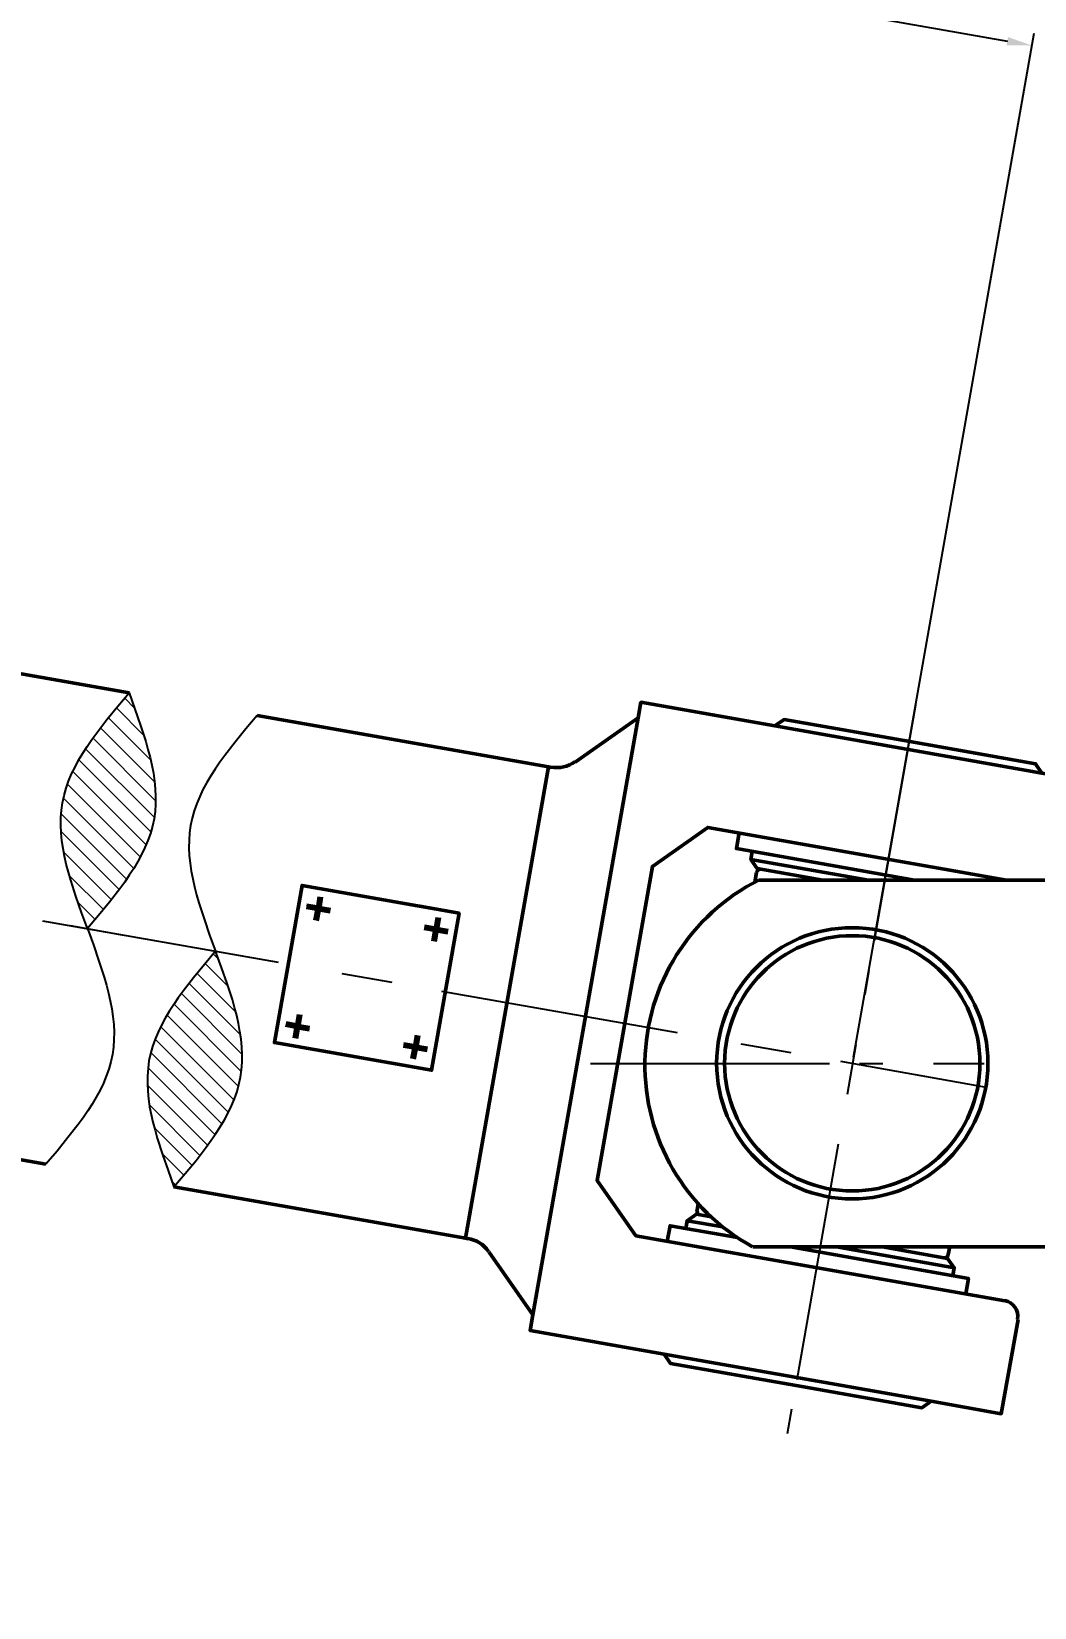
# Model space of a CAD drawing. Header units: millimetres. Extents: x 170 to 1359, y 181 to 1022.
# Drawn here: x 560.5 to 661.1, y 748.5 to 906.6 of the extents above; entities that cross this region are included whole.
import ezdxf

# ---------------------------------------------------------------- set-up
doc = ezdxf.new("R2010")
doc.units = ezdxf.units.MM
doc.linetypes.add('ACAD_ISO08W100', pattern=[36, 24, -3, 6, -3])
doc.layers.get('Defpoints').update_dxf_attribs({"lineweight": 35})
for name, color, linetype, lineweight in [('中心线', 1, 'ACAD_ISO08W100', 35), ('剖面线', 6, 'Continuous', 35), ('尺寸', 4, 'Continuous', 25), ('粗实线', 7, 'Continuous', 50), ('细实线', 7, 'Continuous', 20)]:
    doc.layers.add(name, color=color, linetype=linetype, lineweight=lineweight)
doc.layers.add('尺寸标注', color=4, linetype='Continuous')
doc.styles.get("Standard").update_dxf_attribs({"font": 'arial.ttf'})
doc.styles.add('工程字-35', font='gbeitc.shx', dxfattribs={"height": 3.5, "bigfont": 'gbcbig.shx'})
doc.dimstyles.new('ISO-25', dxfattribs={"dimtxt": 2.5, "dimasz": 2.5, "dimexe": 1.25, "dimexo": 0.625, "dimtad": 1, "dimtxsty": 'Standard', "dimcen": 2.5, "dimadec": 0, "dimazin": 0, "dimtfac": 1, "dimtmove": 0, "dimatfit": 3, "dimfxl": 1, "dimarcsym": 0})

# ---------------------------------------------------------------- blocks, each defined once
blk = doc.blocks.new('*D14')
at = {"layer": 'Defpoints', "color": 0, "transparency": 16777216}
for p in [(660.83, 905.2), (323.57, 859.38), (642.83, 803.1)]:
    blk.add_point(p, dxfattribs=at)
at = {"layer": '尺寸标注', "color": 0, "lineweight": -2, "transparency": 16777216}
for p, q in [((323.68, 859.99), (341.79, 962.71)), ((344.04, 961.05), (658.37, 905.64)), ((642.94, 803.71), (661.05, 906.43))]:
    blk.add_line(p, q, dxfattribs=at)
at = {"layer": '尺寸标注', "color": 0, "transparency": 16777216}
for points in [[(344.11, 961.46), (343.96, 960.64), (341.57, 961.48)], [(658.44, 906.05), (658.3, 905.23), (660.83, 905.2)]]:
    blk.add_solid(points, dxfattribs=at)
at = {"layer": '尺寸标注', "color": 0, "lineweight": 20, "transparency": 16777216, "insert": (501.61, 935.68), "char_height": 3.5, "attachment_point": 5, "rotation": 350.0022, "style": '工程字-35'}
blk.add_mtext('886', dxfattribs=at)
blk = doc.blocks.new('*D20')
at = {"layer": 'Defpoints', "color": 0, "transparency": 16777216}
for p in [(1244.78, 973.48), (280.07, 859.57), (1244.78, 748.52)]:
    blk.add_point(p, dxfattribs=at)
at = {"layer": '尺寸标注', "color": 0, "lineweight": -2, "transparency": 16777216}
for p, q in [((280.07, 860.19), (280.07, 974.73)), ((1244.78, 749.15), (1244.78, 974.73)), ((282.57, 973.48), (1242.28, 973.48))]:
    blk.add_line(p, q, dxfattribs=at)
at = {"layer": '尺寸标注', "color": 0, "transparency": 16777216}
for points in [[(282.57, 973.9), (282.57, 973.06), (280.07, 973.48)], [(1242.28, 973.9), (1242.28, 973.06), (1244.78, 973.48)]]:
    blk.add_solid(points, dxfattribs=at)
at = {"layer": '尺寸标注', "color": 0, "lineweight": 20, "transparency": 16777216, "insert": (762.42, 975.86), "char_height": 3.5, "attachment_point": 5, "style": '工程字-35'}
blk.add_mtext('2105', dxfattribs=at)

msp = doc.modelspace()

# ---------------------------------------------------------------- hatches: boundary and pattern name
at = {"layer": '剖面线', "lineweight": 20}
h = msp.add_hatch(dxfattribs=at)
h.set_pattern_fill('ANSI31', color=256, scale=0.4, angle=90)
h.set_pattern_definition([(135, (-1779.0263, 93.9881), (-0.8980256, -0.8980256), [])])
h.paths.add_polyline_path([(572.88, 828.368), (572.932, 829.117), (572.932, 829.884), (572.898, 830.651), (572.81, 831.418), (572.706, 832.203), (572.549, 833.004), (572.375, 833.789), (572.165, 834.591), (571.939, 835.392), (571.416, 836.996), (570.858, 838.635), (570.306, 840.146), (570.234, 840.218), (569.15, 838.931), (568.052, 837.589), (567.023, 836.264), (566.518, 835.584), (566.065, 834.904), (565.629, 834.225), (565.211, 833.527), (564.844, 832.83), (564.496, 832.133), (564.2, 831.418), (563.955, 830.703), (563.746, 829.989), (563.589, 829.239), (563.485, 828.507), (563.433, 827.758), (563.415, 826.991), (563.45, 826.224), (563.537, 825.439), (563.642, 824.672), (563.799, 823.871), (563.973, 823.086), (564.182, 822.284), (564.409, 821.482), (564.932, 819.879), (565.489, 818.24), (566.1, 816.619), (567.215, 817.944), (568.296, 819.269), (569.342, 820.611), (569.83, 821.291), (570.283, 821.971), (570.736, 822.65), (571.137, 823.348), (571.521, 824.045), (571.852, 824.742), (572.148, 825.457), (572.41, 826.171), (572.619, 826.886), (572.776, 827.636)])
h = msp.add_hatch(dxfattribs=at)
h.set_pattern_fill('ANSI31', color=256, scale=0.4, angle=90)
h.set_pattern_definition([(135, (-1781.9303, 94.498), (-0.8980256, -0.8980256), [])])
h.paths.add_polyline_path([(573.515, 806.932), (573.183, 806.235), (572.887, 805.52), (572.626, 804.805), (572.416, 804.073), (572.26, 803.341), (572.172, 802.609), (572.103, 801.842), (572.103, 801.093), (572.138, 800.326), (572.225, 799.541), (572.329, 798.757), (572.486, 797.973), (572.66, 797.188), (572.87, 796.386), (573.096, 795.584), (573.619, 793.963), (574.177, 792.342), (574.77, 790.721), (575.885, 792.046), (576.983, 793.371), (578.012, 794.713), (578.517, 795.393), (578.97, 796.073), (579.406, 796.752), (579.825, 797.45), (580.191, 798.147), (580.539, 798.844), (580.836, 799.541), (581.097, 800.273), (581.289, 800.988), (581.446, 801.72), (581.55, 802.47), (581.603, 803.219), (581.62, 803.986), (581.585, 804.753), (581.498, 805.52), (581.393, 806.305), (581.237, 807.089), (581.062, 807.891), (580.853, 808.693), (580.626, 809.494), (580.103, 811.098), (579.546, 812.719), (578.939, 814.349), (578.93, 814.351), (577.82, 813.033), (576.739, 811.691), (575.693, 810.349), (575.205, 809.686), (574.752, 809.006), (574.299, 808.309), (573.898, 807.629)])

# ---------------------------------------------------------------- linework, layer by layer
at = {"layer": '中心线', "lineweight": 25}
for points in [[(649.166, 839.024), (644.059, 810.002)], [(561.593, 817.41), (586.606, 813)], [(564.374, 816.916), (569.377, 816.044)], [(591.609, 812.128), (596.611, 811.239)], [(601.614, 810.35), (626.628, 805.94)], [(631.63, 805.069), (636.633, 804.18)], [(643.17, 804.999), (642.281, 799.996)], [(616.535, 803.081), (645.871, 803.081)], [(641.636, 803.308), (656.225, 800.728)], [(650.961, 803.081), (656.034, 803.081)], [(641.409, 794.994), (636.284, 765.954)]]:
    msp.add_lwpolyline(points, dxfattribs=at)
at = {"layer": '剖面线', "lineweight": 25}
for points in [[(567.008, 836.244), (567.006, 836.247)], [(565.563, 834.116), (565.559, 834.12)], [(564.916, 832.967), (564.914, 832.97)], [(563.873, 830.42), (563.868, 830.425)], [(572.915, 830.355), (572.911, 830.359)], [(563.548, 828.949), (563.537, 828.96)], [(572.898, 828.577), (572.895, 828.58)], [(563.422, 827.28), (563.415, 827.287)], [(571.695, 824.393), (571.689, 824.399)], [(563.963, 823.131), (563.955, 823.138)], [(570.388, 822.11), (570.381, 822.117)], [(571.067, 823.226), (571.067, 823.226)], [(564.695, 820.603), (564.67, 820.628)], [(569.655, 821.047), (569.655, 821.047)], [(568.087, 819.007), (568.084, 819.01)], [(568.888, 820.018), (568.884, 820.023)]]:
    msp.add_lwpolyline(points, dxfattribs=at)
at = {"layer": '尺寸', "lineweight": 25}
msp.add_lwpolyline([(570.3, 840.151), (570.231, 840.221)], dxfattribs=at)
at = {"layer": '粗实线', "lineweight": 50}
for points in [[(467.161, 858.436), (466.464, 854.497), (467.161, 858.436), (570.266, 840.256)], [(583.119, 837.994), (612.334, 832.836), (604.002, 785.563), (604.264, 785.511)], [(635.047, 836.95), (621.607, 839.32), (621.329, 837.752), (610.765, 777.876), (621.329, 837.752), (615.001, 833.324)], [(661.838, 832.226), (635.047, 836.95), (635.971, 837.595), (648.591, 835.381), (661.193, 833.15), (661.838, 832.226), (668.863, 830.988), (667.207, 821.541)], [(633.443, 821.489), (674.022, 821.489), (674.022, 822.604), (671.39, 822.604), (671.39, 833.969), (674.022, 833.969), (674.022, 822.604)], [(612.334, 832.836), (612.613, 832.784)], [(658.265, 821.489), (628.318, 826.77), (622.758, 822.866), (619.986, 807.125), (617.215, 791.368), (621.102, 785.807), (658.125, 779.271)], [(649.044, 821.489), (631.194, 824.644), (631.473, 826.212)], [(632.781, 824.365), (632.641, 823.563), (644.442, 821.489)], [(632.641, 823.563), (633.286, 822.639), (639.84, 821.489)], [(633.216, 822.256), (633.043, 821.282)], [(599.435, 818.857), (603.375, 818.159), (587.617, 820.948), (584.846, 805.191), (600.603, 802.419), (603.375, 818.159)], [(458.829, 811.163), (459.527, 815.106), (458.829, 811.163), (561.916, 792.983)], [(574.769, 790.722), (604.002, 785.563)], [(627.238, 788.37), (627.36, 789.032)], [(626.105, 786.539), (626.244, 787.324), (629.817, 786.696)], [(626.244, 787.324), (627.168, 787.986), (628.65, 787.725)], [(631.282, 785.633), (624.536, 786.818), (624.257, 785.25)], [(606.338, 784.204), (610.765, 777.876), (610.486, 776.308), (623.943, 773.919)], [(632.833, 784.692), (674.022, 784.692)], [(654.186, 779.968), (654.465, 781.537), (636.615, 784.692)], [(641.217, 784.692), (653.035, 782.6), (652.896, 781.816), (653.035, 782.6), (652.373, 783.541), (645.836, 784.692)], [(652.443, 783.925), (652.582, 784.692)], [(650.717, 769.213), (623.943, 773.919), (624.588, 772.996), (637.191, 770.782), (649.793, 768.551), (650.717, 769.213), (657.759, 767.958), (659.433, 777.423)]]:
    msp.add_lwpolyline(points, dxfattribs=at)
at = {"layer": '粗实线', "lineweight": 80}
for points in [[(589.447, 819.815), (589.256, 818.63), (590.423, 818.421)], [(589.046, 817.445), (589.256, 818.63), (588.07, 818.839)], [(601.265, 817.723), (601.056, 816.538), (599.888, 816.747)], [(600.865, 815.37), (601.056, 816.538), (602.242, 816.329)], [(587.373, 807.997), (587.164, 806.812), (585.979, 807.021)], [(586.955, 805.626), (587.164, 806.812), (588.349, 806.603)], [(598.773, 803.552), (598.982, 804.72), (597.797, 804.929)], [(599.191, 805.905), (598.982, 804.72), (600.167, 804.528)]]:
    msp.add_lwpolyline(points, dxfattribs=at)
at = {"layer": '粗实线', "lineweight": 50}
for radius in [13.605, 12.803]:
    msp.add_circle((642.812, 803.109), radius, dxfattribs=at)
for centre, radius, start, end in [((613.143, 835.968), 3.199, 260.00246, 305.00245), ((633.599, 822.19), 0.389, 79.46451, 170.22541), ((642.78, 802.933), 20.772, 116.71042, 241.32414), ((627.62, 788.301), 0.388, 169.75768, 260.59339), ((603.695, 782.4), 3.199, 35.00245, 80.00245), ((652.06, 783.991), 0.388, 259.42022, 350.24381), ((657.821, 777.729), 1.595, 350.00244, 80.00241)]:
    msp.add_arc(centre, radius, start, end, dxfattribs=at)
at = {"layer": '细实线', "lineweight": 25}
for points in [[(566.1, 816.619), (565.489, 818.24), (564.932, 819.879), (564.409, 821.482), (564.182, 822.284), (563.973, 823.086), (563.799, 823.871), (563.642, 824.672), (563.537, 825.439), (563.45, 826.224), (563.415, 826.991), (563.433, 827.758), (563.485, 828.507), (563.589, 829.239), (563.746, 829.989), (563.955, 830.703), (564.2, 831.418), (564.496, 832.133), (564.844, 832.83), (565.211, 833.527), (565.629, 834.225), (566.065, 834.904), (566.518, 835.584), (567.023, 836.264), (568.052, 837.589), (569.15, 838.931), (570.266, 840.256), (570.858, 838.635), (571.416, 836.996), (571.939, 835.392), (572.165, 834.591), (572.375, 833.789), (572.549, 833.004), (572.706, 832.203), (572.81, 831.418), (572.898, 830.651), (572.932, 829.884), (572.932, 829.117), (572.88, 828.368), (572.776, 827.636), (572.619, 826.886), (572.41, 826.171), (572.148, 825.457), (571.852, 824.742), (571.521, 824.045), (571.137, 823.348), (570.736, 822.65), (570.283, 821.971), (569.83, 821.291), (569.342, 820.611), (568.296, 819.269), (567.215, 817.944), (566.1, 816.619), (566.692, 814.998), (567.25, 813.36), (567.773, 811.756), (567.999, 810.954), (568.209, 810.152), (568.383, 809.368), (568.54, 808.566), (568.644, 807.799), (568.732, 807.015), (568.766, 806.248), (568.749, 805.481), (568.697, 804.731), (568.592, 803.999), (568.435, 803.267), (568.244, 802.535), (567.982, 801.82), (567.686, 801.106), (567.355, 800.408), (566.971, 799.711), (566.57, 799.014), (566.117, 798.334), (565.664, 797.654), (565.176, 796.975), (564.13, 795.65), (563.049, 794.308), (561.916, 792.983)], [(583.119, 837.994), (581.986, 836.652), (580.905, 835.327), (579.859, 833.985), (579.371, 833.305), (578.918, 832.625), (578.465, 831.946), (578.064, 831.266), (577.681, 830.568), (577.349, 829.871), (577.053, 829.157), (576.792, 828.442), (576.6, 827.71), (576.443, 826.978), (576.338, 826.228), (576.286, 825.479), (576.269, 824.729), (576.304, 823.962), (576.391, 823.178), (576.495, 822.393), (576.652, 821.609), (576.826, 820.825), (577.036, 820.023), (577.262, 819.221), (577.785, 817.6), (578.343, 815.979), (578.936, 814.358), (577.82, 813.033), (576.739, 811.691), (575.693, 810.349), (575.205, 809.686), (574.752, 809.006), (574.299, 808.309), (573.898, 807.629), (573.515, 806.932), (573.183, 806.235), (572.887, 805.52), (572.626, 804.805), (572.416, 804.073), (572.26, 803.341), (572.172, 802.609), (572.103, 801.842), (572.103, 801.093), (572.138, 800.326), (572.225, 799.541), (572.329, 798.757), (572.486, 797.973), (572.66, 797.188), (572.87, 796.386), (573.096, 795.584), (573.619, 793.963), (574.177, 792.342), (574.77, 790.721), (575.885, 792.046), (576.983, 793.371), (578.012, 794.713), (578.517, 795.393), (578.97, 796.073), (579.406, 796.752), (579.825, 797.45), (580.191, 798.147), (580.539, 798.844), (580.836, 799.541), (581.097, 800.273), (581.289, 800.988), (581.446, 801.72), (581.55, 802.47), (581.603, 803.219), (581.62, 803.986), (581.585, 804.753), (581.498, 805.52), (581.393, 806.305), (581.237, 807.089), (581.062, 807.891), (580.853, 808.693), (580.626, 809.494), (580.103, 811.098), (579.546, 812.719), (578.936, 814.358)]]:
    msp.add_lwpolyline(points, dxfattribs=at)

# ---------------------------------------------------------------- dimensions: what is measured, and where the dimension line sits
at = {"layer": '尺寸标注', "lineweight": 20}
dim = msp.add_linear_dim(base=(1244.776, 973.481), p1=(280.07, 859.567), p2=(1244.776, 748.523), text='2105', dimstyle='ISO-25', override={"dimtxsty": '工程字-35'}, dxfattribs=at)
dim.commit()
dim.dimension.update_dxf_attribs({"geometry": '*D20', "text_midpoint": (762.423, 975.856)})
dim = msp.add_aligned_dim(p1=(323.573, 859.378), p2=(642.832, 803.097), distance=103.68, text='886', dimstyle='ISO-25', override={"dimtxsty": '工程字-35'}, dxfattribs=at)
dim.commit()
dim.dimension.update_dxf_attribs({"geometry": '*D14', "text_midpoint": (501.615, 935.682)})

doc.saveas('drawing.dxf')
